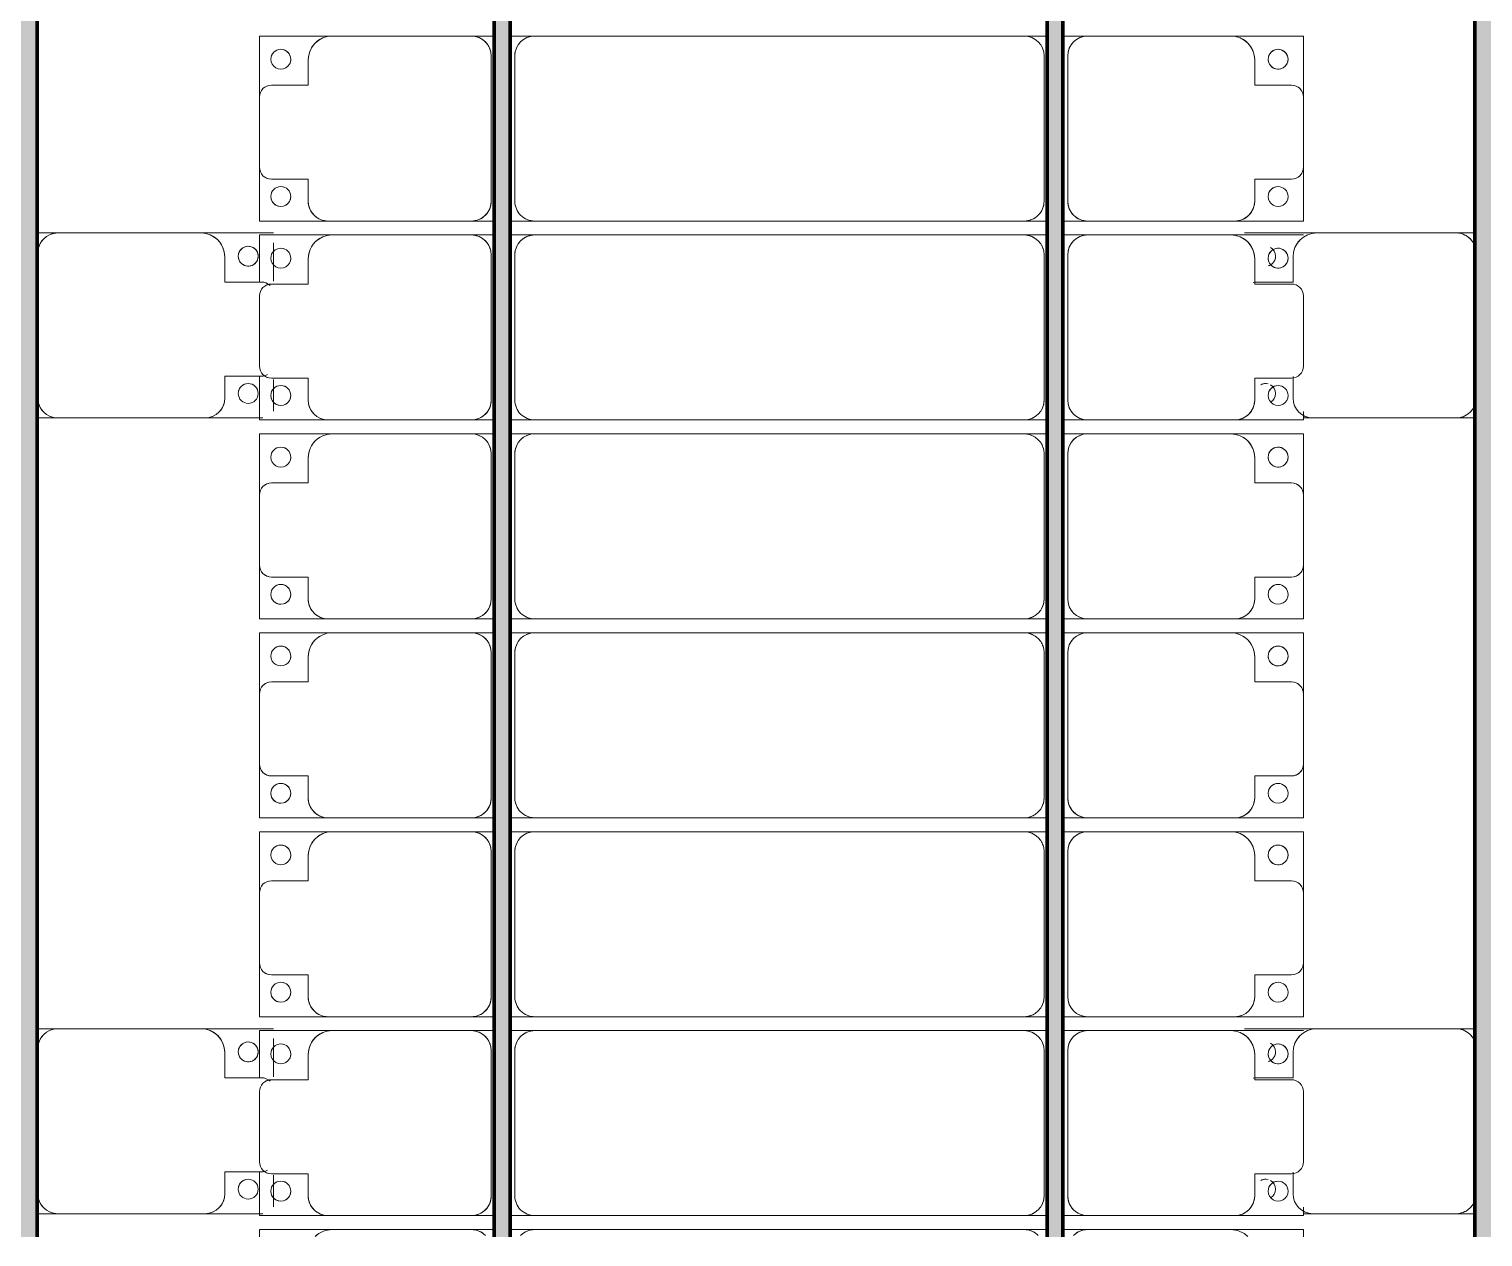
# Model space of a CAD drawing. Header units: millimetres. Extents: x -268744 to 115753, y -96240 to -10461.
# Drawn here: x -39965 to -36310, y -58607 to -55571 of the extents above; entities that cross this region are included whole.
import ezdxf

# ---------------------------------------------------------------- set-up
doc = ezdxf.new("R2010")
doc.units = ezdxf.units.MM
doc.layers.add('A-GENM', color=13, linetype='Continuous', lineweight=9)
doc.layers.add('S-BEAM', color=12, linetype='Continuous', lineweight=9)

# ---------------------------------------------------------------- blocks, each defined once
blk = doc.blocks.new('Dai phao do pin - DẢI PHAO ĐỠ PIN-V60-KHUNG KẾT CẤU BÈ PIN 1')
at = {"layer": 'A-GENM', "color": 7}
for p, q in [((68487.6, 241.6), (68539.7, 241.6)), ((68487.6, 241.6), (68539.7, 241.6)), ((68899.7, 241.6), (68539.7, 241.6)), ((68899.7, 241.6), (69082.2, 241.6)), ((69082.2, 241.6), (68899.7, 241.6)), ((68489.7, 191.6), (68489.7, -173.4)), ((69082.2, 216.5), (69082.2, 120.3)), ((69082.2, 120.3), (69082.2, 216.5)), ((68959.7, 118.2), (68959.7, 181.6)), ((69052.2, 118.2), (68959.7, 118.2)), ((68959.7, -173.4), (68959.7, -118.2)), ((68959.7, -118.2), (69052.2, -118.2)), ((69082.2, -126.6), (69082.2, -206.5)), ((69082.2, -206.5), (69082.2, -126.6)), ((68539.7, -223.4), (68487.6, -223.4)), ((68539.7, -223.4), (68487.6, -223.4)), ((68539.7, -223.4), (68909.7, -223.4)), ((69055, -223.4), (68909.7, -223.4)), ((68909.7, -223.4), (69055, -223.4))]:
    blk.add_line(p, q, dxfattribs=at)
for centre, radius, start, end in [((68539.7, 191.6), 50, 90, 180), ((68539.7, 191.6), 50, 105, 180), ((68899.7, 181.6), 60, 360, 90), ((68899.7, 181.6), 60, 360, 60), ((69018.6, 183.2), 25, 0, 180), ((69018.6, 183.2), 25, 180, 0), ((69018.6, 183.2), 25, 180, 195), ((69018.6, 183.2), 25, 0, 165), ((69018.6, 183.2), 25, 210, 0), ((69052.2, 88.2), 30, 45, 90), ((69052.2, 88.2), 30, 45, 74.1529), ((69052.2, 88.2), 30, 45, 74.1529), ((69052.2, 88.2), 30, 45, 74.1529), ((69018.6, -161.8), 25, 0, 180), ((69018.6, -161.8), 25, 105, 165), ((69018.6, -161.8), 25, 0, 90), ((69052.2, -88.2), 30, 270, 300), ((69052.2, -88.2), 30, 285, 300), ((69052.2, -88.2), 30, 285, 300), ((69052.2, -88.2), 30, 285, 300), ((68539.7, -173.4), 50, 180, 270), ((68539.7, -173.4), 50, 180, 255), ((68909.7, -173.4), 50, 270, 360), ((68909.7, -173.4), 50, 285, 360), ((69018.6, -161.8), 25, 180, 0), ((69018.6, -161.8), 25, 180, 0)]:
    blk.add_arc(centre, radius, start, end, dxfattribs=at)
blk = doc.blocks.new('Dai phao do pin - DẢI PHAO ĐỠ PIN-V61-KHUNG KẾT CẤU BÈ PIN 1')
at = {"layer": 'A-GENM', "color": 7}
for p, q in [((68487.6, 241.6), (68539.7, 241.6)), ((68487.6, 241.6), (68539.7, 241.6)), ((68899.7, 241.6), (68539.7, 241.6)), ((68899.7, 241.6), (69082.2, 241.6)), ((69082.2, 241.6), (68899.7, 241.6)), ((68489.7, 191.6), (68489.7, -173.4)), ((69082.2, 216.5), (69082.2, 120.3)), ((69082.2, 120.3), (69082.2, 216.5)), ((68959.7, 118.2), (68959.7, 181.6)), ((69052.2, 118.2), (68959.7, 118.2)), ((68959.7, -173.4), (68959.7, -118.2)), ((68959.7, -118.2), (69052.2, -118.2)), ((69082.2, -126.6), (69082.2, -206.5)), ((69082.2, -206.5), (69082.2, -126.6)), ((68539.7, -223.4), (68487.6, -223.4)), ((68539.7, -223.4), (68487.6, -223.4)), ((68539.7, -223.4), (68909.7, -223.4)), ((69055, -223.4), (68909.7, -223.4)), ((68909.7, -223.4), (69055, -223.4))]:
    blk.add_line(p, q, dxfattribs=at)
for centre, radius, start, end in [((68539.7, 191.6), 50, 90, 180), ((68539.7, 191.6), 50, 105, 180), ((68899.7, 181.6), 60, 360, 90), ((68899.7, 181.6), 60, 360, 60), ((69018.6, 183.2), 25, 0, 180), ((69018.6, 183.2), 25, 180, 0), ((69018.6, 183.2), 25, 180, 195), ((69018.6, 183.2), 25, 0, 165), ((69018.6, 183.2), 25, 210, 0), ((69052.2, 88.2), 30, 45, 90), ((69052.2, 88.2), 30, 45, 74.1529), ((69052.2, 88.2), 30, 45, 74.1529), ((69052.2, 88.2), 30, 45, 74.1529), ((69018.6, -161.8), 25, 0, 180), ((69018.6, -161.8), 25, 105, 165), ((69018.6, -161.8), 25, 0, 90), ((69052.2, -88.2), 30, 270, 300), ((69052.2, -88.2), 30, 285, 300), ((69052.2, -88.2), 30, 285, 300), ((69052.2, -88.2), 30, 285, 300), ((68539.7, -173.4), 50, 180, 270), ((68539.7, -173.4), 50, 180, 255), ((68909.7, -173.4), 50, 270, 360), ((68909.7, -173.4), 50, 285, 360), ((69018.6, -161.8), 25, 180, 0), ((69018.6, -161.8), 25, 180, 0)]:
    blk.add_arc(centre, radius, start, end, dxfattribs=at)
blk = doc.blocks.new('Dầm C52 - Dầm C52-V20-KHUNG KẾT CẤU BÈ PIN 1')
at = {"layer": 'S-BEAM', "lineweight": 140}
h = blk.add_hatch(color=1, dxfattribs=at)
h.paths.add_polyline_path([(-25480.9, 20), (-25480.9, -20), (-25440.9, -20), (-25440.9, 20)])
h.paths.add_polyline_path([(-25400.9, 1.6), (-25400.9, -20), (-19440.9, -20), (-19443, 20), (-25400.9, 20)])
h.paths.add_polyline_path([(-19400.9, -20), (-13440.9, -20), (-13440.9, 20), (-19400.9, 20), (-19400.9, 1.6)])
h.paths.add_polyline_path([(-13400.9, 1.6), (-13400.9, -20), (-7440.9, -20), (-7440.9, 20), (-13400.9, 20)])
h.paths.add_polyline_path([(-7400.9, 20), (-7400.9, -20), (-1440.9, -20), (-1440.9, 20), (-6515.3, 20)])
h.paths.add_polyline_path([(-1400.9, 1.6), (-1400.9, -20), (4559.1, -20), (4559.1, 20), (-1400.9, 20)])
h.paths.add_polyline_path([(4599.1, 1.6), (4599.1, -20), (10559.1, -20), (10559.1, 20), (4599.1, 20)])
h.paths.add_polyline_path([(10599.1, 20), (10599.1, -20), (16559.1, -20), (16559.1, 20), (11029.4, 20)])
h.paths.add_polyline_path([(16599.1, 20), (16599.1, -20), (22559.1, -20), (22559.1, 20), (17493.2, 20)])
h.paths.add_polyline_path([(22599.1, 1.6), (22599.1, -20), (25259.1, -20), (25259.1, 20), (22599.1, 20)])
h.paths.add_polyline_path([(25299.1, -20), (25441.8, -20), (25441.8, 20), (25299.1, 20), (25299.1, 1.6)])
at = {"layer": 'S-BEAM', "color": 1, "lineweight": 140}
blk.add_line((-7440.9, -20), (-13400.9, -20), dxfattribs=at)
blk = doc.blocks.new('Dải phao đi lại kèm đỡ invester - DẢI PHAO ĐI LẠI-V80-KHUNG KẾT CẤU BÈ PIN 1')
at = {"layer": 'A-GENM', "color": 7}
for p, q in [((35258.4, 1312.2), (35411.8, 1312.2)), ((35258.4, 1129.7), (35258.4, 1312.2)), ((35258.4, 1312.2), (35258.4, 1129.7)), ((35411.8, 1312.2), (35258.4, 1312.2)), ((35381.8, 1282.2), (35381.8, 1189.7)), ((35588.2, 1312.2), (35411.8, 1312.2)), ((35588.2, 1312.2), (35723.4, 1312.2)), ((35723.4, 1312.2), (35588.2, 1312.2)), ((35618.2, 1189.7), (35618.2, 1282.2)), ((35723.4, 1312.2), (35723.4, 1139.7)), ((35723.4, 1139.7), (35723.4, 1312.2)), ((35758.4, 1129.7), (35758.4, 1312.2)), ((35758.4, 1312.2), (35758.4, 1129.7)), ((35881.8, 1282.2), (35881.8, 1189.7)), ((36088.2, 1312.2), (35911.8, 1312.2)), ((36118.2, 1189.7), (36118.2, 1282.2)), ((36202.2, 1312.2), (36223.4, 1312.2)), ((36223.4, 1312.2), (36202.2, 1312.2)), ((36223.4, 1312.2), (36223.4, 1139.7)), ((36223.4, 1139.7), (36223.4, 1312.2)), ((36258.4, 1312.2), (36411.8, 1312.2)), ((36258.4, 1129.7), (36258.4, 1312.2)), ((36258.4, 1312.2), (36258.4, 1129.7)), ((36411.8, 1312.2), (36258.4, 1312.2)), ((36381.8, 1282.2), (36381.8, 1189.7)), ((36588.2, 1312.2), (36411.8, 1312.2)), ((36588.2, 1312.2), (36723.4, 1312.2)), ((36723.4, 1312.2), (36588.2, 1312.2)), ((36618.2, 1189.7), (36618.2, 1282.2)), ((36723.4, 1312.2), (36723.4, 1139.7)), ((36723.4, 1139.7), (36723.4, 1312.2)), ((36758.4, 1312.2), (36911.8, 1312.2)), ((36758.4, 1129.7), (36758.4, 1312.2)), ((36758.4, 1312.2), (36758.4, 1129.7)), ((36911.8, 1312.2), (36758.4, 1312.2)), ((36881.8, 1282.2), (36881.8, 1189.7)), ((37088.2, 1312.2), (36911.8, 1312.2)), ((37088.2, 1312.2), (37223.4, 1312.2)), ((37223.4, 1312.2), (37088.2, 1312.2)), ((37118.2, 1189.7), (37118.2, 1282.2)), ((37223.4, 1312.2), (37223.4, 1139.7)), ((37223.4, 1139.7), (37223.4, 1312.2)), ((37258.4, 1312.2), (37411.8, 1312.2)), ((37258.4, 1129.7), (37258.4, 1312.2)), ((37258.4, 1312.2), (37258.4, 1129.7)), ((37411.8, 1312.2), (37258.4, 1312.2)), ((37381.8, 1282.2), (37381.8, 1189.7)), ((37588.2, 1312.2), (37411.8, 1312.2)), ((37588.2, 1312.2), (37723.4, 1312.2)), ((37723.4, 1312.2), (37588.2, 1312.2)), ((37618.2, 1189.7), (37618.2, 1282.2)), ((37723.4, 1312.2), (37723.4, 1139.7)), ((37723.4, 1139.7), (37723.4, 1312.2)), ((37758.4, 1129.7), (37758.4, 1312.2)), ((37758.4, 1312.2), (37758.4, 1129.7)), ((37881.8, 1282.2), (37881.8, 1189.7)), ((38088.2, 1312.2), (37911.8, 1312.2)), ((38118.2, 1189.7), (38118.2, 1282.2)), ((38202.2, 1312.2), (38223.4, 1312.2)), ((38223.4, 1312.2), (38202.2, 1312.2)), ((38223.4, 1312.2), (38223.4, 1139.7)), ((38223.4, 1139.7), (38223.4, 1312.2)), ((38258.4, 1312.2), (38276.8, 1312.2)), ((38258.4, 1129.7), (38258.4, 1312.2)), ((38258.4, 1312.2), (38258.4, 1129.7)), ((38276.8, 1312.2), (38258.4, 1312.2)), ((35381.8, 1189.7), (35318.4, 1189.7)), ((35673.4, 1189.7), (35618.2, 1189.7)), ((35881.8, 1189.7), (35818.4, 1189.7)), ((36173.4, 1189.7), (36118.2, 1189.7)), ((36381.8, 1189.7), (36318.4, 1189.7)), ((36673.4, 1189.7), (36618.2, 1189.7)), ((36881.8, 1189.7), (36818.4, 1189.7)), ((37173.4, 1189.7), (37118.2, 1189.7)), ((37381.8, 1189.7), (37318.4, 1189.7)), ((37673.4, 1189.7), (37618.2, 1189.7)), ((37881.8, 1189.7), (37818.4, 1189.7)), ((38173.4, 1189.7), (38118.2, 1189.7)), ((35723.4, 769.7), (35723.4, 1139.7)), ((36223.4, 769.7), (36223.4, 1139.7)), ((36723.4, 769.7), (36723.4, 1139.7)), ((37223.4, 769.7), (37223.4, 1139.7)), ((37723.4, 769.7), (37723.4, 1139.7)), ((38223.4, 769.7), (38223.4, 1139.7)), ((35258.4, 1129.7), (35258.4, 769.7)), ((35758.4, 1129.7), (35758.4, 769.7)), ((36258.4, 1129.7), (36258.4, 769.7)), ((36758.4, 1129.7), (36758.4, 769.7)), ((37258.4, 1129.7), (37258.4, 769.7)), ((37758.4, 1129.7), (37758.4, 769.7)), ((38258.4, 1129.7), (38258.4, 769.7)), ((35258.4, 707.6), (35258.4, 769.7)), ((35258.4, 707.6), (35258.4, 769.7)), ((35723.4, 769.7), (35723.4, 707.6)), ((35723.4, 769.7), (35723.4, 707.6)), ((35758.4, 707.6), (35758.4, 769.7)), ((35758.4, 707.6), (35758.4, 769.7)), ((36223.4, 769.7), (36223.4, 707.6)), ((36223.4, 769.7), (36223.4, 707.6)), ((36258.4, 707.6), (36258.4, 769.7)), ((36258.4, 707.6), (36258.4, 769.7)), ((36723.4, 769.7), (36723.4, 707.6)), ((36723.4, 769.7), (36723.4, 707.6)), ((36758.4, 707.6), (36758.4, 769.7)), ((36758.4, 707.6), (36758.4, 769.7)), ((37223.4, 769.7), (37223.4, 707.6)), ((37223.4, 769.7), (37223.4, 707.6)), ((37258.4, 707.6), (37258.4, 769.7)), ((37258.4, 707.6), (37258.4, 769.7)), ((37723.4, 769.7), (37723.4, 707.6)), ((37723.4, 769.7), (37723.4, 707.6)), ((37758.4, 707.6), (37758.4, 769.7)), ((37758.4, 707.6), (37758.4, 769.7)), ((38223.4, 769.7), (38223.4, 707.6)), ((38223.4, 769.7), (38223.4, 707.6)), ((38258.4, 707.6), (38258.4, 769.7)), ((38258.4, 707.6), (38258.4, 769.7)), ((35308.4, 719.7), (35673.4, 719.7)), ((35808.4, 719.7), (36173.4, 719.7)), ((36308.4, 719.7), (36673.4, 719.7)), ((36808.4, 719.7), (37173.4, 719.7)), ((37308.4, 719.7), (37673.4, 719.7)), ((37808.4, 719.7), (38173.4, 719.7)), ((35258.4, 610.3), (35258.4, 667.6)), ((35258.4, 610.3), (35258.4, 667.6)), ((35673.4, 660.3), (35308.4, 660.3)), ((35723.4, 667.6), (35723.4, 610.3)), ((35723.4, 667.6), (35723.4, 610.3)), ((35758.4, 610.3), (35758.4, 667.6)), ((35758.4, 610.3), (35758.4, 667.6)), ((36173.4, 660.3), (35808.4, 660.3)), ((36223.4, 667.6), (36223.4, 610.3)), ((36223.4, 667.6), (36223.4, 610.3)), ((36258.4, 610.3), (36258.4, 667.6)), ((36258.4, 610.3), (36258.4, 667.6)), ((36673.4, 660.3), (36308.4, 660.3)), ((36723.4, 667.6), (36723.4, 610.3)), ((36723.4, 667.6), (36723.4, 610.3)), ((36758.4, 610.3), (36758.4, 667.6)), ((36758.4, 610.3), (36758.4, 667.6)), ((37173.4, 660.3), (36808.4, 660.3)), ((37223.4, 667.6), (37223.4, 610.3)), ((37223.4, 667.6), (37223.4, 610.3)), ((37258.4, 610.3), (37258.4, 667.6)), ((37258.4, 610.3), (37258.4, 667.6)), ((37673.4, 660.3), (37308.4, 660.3)), ((37723.4, 667.6), (37723.4, 610.3)), ((37723.4, 667.6), (37723.4, 610.3)), ((37758.4, 610.3), (37758.4, 667.6)), ((37758.4, 610.3), (37758.4, 667.6)), ((38173.4, 660.3), (37808.4, 660.3)), ((38223.4, 667.6), (38223.4, 610.3)), ((38223.4, 667.6), (38223.4, 610.3)), ((38258.4, 610.3), (38258.4, 667.6)), ((38258.4, 610.3), (38258.4, 667.6)), ((35258.4, 610.3), (35258.4, -620.3)), ((35723.4, -620.3), (35723.4, 610.3)), ((35758.4, 610.3), (35758.4, -620.3)), ((36223.4, -620.3), (36223.4, 610.3)), ((36258.4, 610.3), (36258.4, -620.3)), ((36723.4, -620.3), (36723.4, 610.3)), ((36758.4, 610.3), (36758.4, -620.3)), ((37223.4, -620.3), (37223.4, 610.3)), ((37258.4, 610.3), (37258.4, -620.3)), ((37723.4, -620.3), (37723.4, 610.3)), ((37758.4, 610.3), (37758.4, -620.3)), ((38223.4, -620.3), (38223.4, 610.3)), ((38258.4, 610.3), (38258.4, -620.3)), ((35258.4, -682.4), (35258.4, -620.3)), ((35258.4, -682.4), (35258.4, -620.3)), ((35723.4, -620.3), (35723.4, -682.4)), ((35723.4, -620.3), (35723.4, -682.4)), ((35758.4, -682.4), (35758.4, -620.3)), ((35758.4, -682.4), (35758.4, -620.3)), ((36223.4, -620.3), (36223.4, -682.4)), ((36223.4, -620.3), (36223.4, -682.4)), ((36258.4, -682.4), (36258.4, -620.3)), ((36258.4, -682.4), (36258.4, -620.3)), ((36723.4, -620.3), (36723.4, -682.4)), ((36723.4, -620.3), (36723.4, -682.4)), ((36758.4, -682.4), (36758.4, -620.3)), ((36758.4, -682.4), (36758.4, -620.3)), ((37223.4, -620.3), (37223.4, -682.4)), ((37223.4, -620.3), (37223.4, -682.4)), ((37258.4, -682.4), (37258.4, -620.3)), ((37258.4, -682.4), (37258.4, -620.3)), ((37723.4, -620.3), (37723.4, -682.4)), ((37723.4, -620.3), (37723.4, -682.4)), ((37758.4, -682.4), (37758.4, -620.3)), ((37758.4, -682.4), (37758.4, -620.3)), ((38223.4, -620.3), (38223.4, -682.4)), ((38223.4, -620.3), (38223.4, -682.4)), ((38258.4, -682.4), (38258.4, -620.3)), ((38258.4, -682.4), (38258.4, -620.3)), ((35308.4, -670.3), (35673.4, -670.3)), ((35808.4, -670.3), (36173.4, -670.3)), ((36308.4, -670.3), (36673.4, -670.3)), ((36808.4, -670.3), (37173.4, -670.3)), ((37308.4, -670.3), (37673.4, -670.3)), ((37808.4, -670.3), (38173.4, -670.3)), ((35258.4, -779.7), (35258.4, -722.4)), ((35258.4, -779.7), (35258.4, -722.4)), ((35673.4, -729.7), (35308.4, -729.7)), ((35723.4, -722.4), (35723.4, -779.7)), ((35723.4, -722.4), (35723.4, -779.7)), ((35758.4, -779.7), (35758.4, -722.4)), ((35758.4, -779.7), (35758.4, -722.4)), ((36173.4, -729.7), (35808.4, -729.7)), ((36223.4, -722.4), (36223.4, -779.7)), ((36223.4, -722.4), (36223.4, -779.7)), ((36258.4, -779.7), (36258.4, -722.4)), ((36258.4, -779.7), (36258.4, -722.4)), ((36673.4, -729.7), (36308.4, -729.7)), ((36723.4, -722.4), (36723.4, -779.7)), ((36723.4, -722.4), (36723.4, -779.7)), ((36758.4, -779.7), (36758.4, -722.4)), ((36758.4, -779.7), (36758.4, -722.4)), ((37173.4, -729.7), (36808.4, -729.7)), ((37223.4, -722.4), (37223.4, -779.7)), ((37223.4, -722.4), (37223.4, -779.7)), ((37258.4, -779.7), (37258.4, -722.4)), ((37258.4, -779.7), (37258.4, -722.4)), ((37673.4, -729.7), (37308.4, -729.7)), ((37723.4, -722.4), (37723.4, -779.7)), ((37723.4, -722.4), (37723.4, -779.7)), ((37758.4, -779.7), (37758.4, -722.4)), ((37758.4, -779.7), (37758.4, -722.4)), ((38173.4, -729.7), (37808.4, -729.7)), ((38223.4, -722.4), (38223.4, -779.7)), ((38223.4, -722.4), (38223.4, -779.7)), ((38258.4, -779.7), (38258.4, -722.4)), ((38258.4, -779.7), (38258.4, -722.4)), ((35258.4, -779.7), (35258.4, -1129.7)), ((35723.4, -1139.7), (35723.4, -779.7)), ((35758.4, -779.7), (35758.4, -1129.7)), ((36223.4, -1139.7), (36223.4, -779.7)), ((36258.4, -779.7), (36258.4, -1129.7)), ((36723.4, -1139.7), (36723.4, -779.7)), ((36758.4, -779.7), (36758.4, -1129.7)), ((37223.4, -1139.7), (37223.4, -779.7)), ((37258.4, -779.7), (37258.4, -1129.7)), ((37723.4, -1139.7), (37723.4, -779.7)), ((37758.4, -779.7), (37758.4, -1129.7)), ((38223.4, -1139.7), (38223.4, -779.7)), ((38258.4, -779.7), (38258.4, -1129.7)), ((35258.4, -1312.2), (35258.4, -1129.7)), ((35258.4, -1129.7), (35258.4, -1312.2)), ((35758.4, -1312.2), (35758.4, -1129.7)), ((35758.4, -1129.7), (35758.4, -1312.2)), ((36258.4, -1312.2), (36258.4, -1129.7)), ((36258.4, -1129.7), (36258.4, -1312.2)), ((36758.4, -1312.2), (36758.4, -1129.7)), ((36758.4, -1129.7), (36758.4, -1312.2)), ((37258.4, -1312.2), (37258.4, -1129.7)), ((37258.4, -1129.7), (37258.4, -1312.2)), ((37758.4, -1312.2), (37758.4, -1129.7)), ((37758.4, -1129.7), (37758.4, -1312.2)), ((38258.4, -1312.2), (38258.4, -1129.7)), ((38258.4, -1129.7), (38258.4, -1312.2)), ((35723.4, -1139.7), (35723.4, -1312.2)), ((35723.4, -1312.2), (35723.4, -1139.7)), ((36223.4, -1139.7), (36223.4, -1312.2)), ((36223.4, -1312.2), (36223.4, -1139.7)), ((36723.4, -1139.7), (36723.4, -1312.2)), ((36723.4, -1312.2), (36723.4, -1139.7)), ((37223.4, -1139.7), (37223.4, -1312.2)), ((37223.4, -1312.2), (37223.4, -1139.7)), ((37723.4, -1139.7), (37723.4, -1312.2)), ((37723.4, -1312.2), (37723.4, -1139.7)), ((38223.4, -1139.7), (38223.4, -1312.2)), ((38223.4, -1312.2), (38223.4, -1139.7)), ((35318.4, -1189.7), (35381.8, -1189.7)), ((35381.8, -1189.7), (35381.8, -1282.2)), ((35618.2, -1282.2), (35618.2, -1189.7)), ((35618.2, -1189.7), (35673.4, -1189.7)), ((35818.4, -1189.7), (35881.8, -1189.7)), ((35881.8, -1189.7), (35881.8, -1282.2)), ((36118.2, -1282.2), (36118.2, -1189.7)), ((36118.2, -1189.7), (36173.4, -1189.7)), ((36318.4, -1189.7), (36381.8, -1189.7)), ((36381.8, -1189.7), (36381.8, -1282.2)), ((36618.2, -1282.2), (36618.2, -1189.7)), ((36618.2, -1189.7), (36673.4, -1189.7)), ((36818.4, -1189.7), (36881.8, -1189.7)), ((36881.8, -1189.7), (36881.8, -1282.2)), ((37118.2, -1282.2), (37118.2, -1189.7)), ((37118.2, -1189.7), (37173.4, -1189.7)), ((37318.4, -1189.7), (37381.8, -1189.7)), ((37381.8, -1189.7), (37381.8, -1282.2)), ((37618.2, -1282.2), (37618.2, -1189.7)), ((37618.2, -1189.7), (37673.4, -1189.7)), ((37818.4, -1189.7), (37881.8, -1189.7)), ((37881.8, -1189.7), (37881.8, -1282.2)), ((38118.2, -1282.2), (38118.2, -1189.7)), ((38118.2, -1189.7), (38173.4, -1189.7)), ((35411.8, -1312.2), (35258.4, -1312.2)), ((35258.4, -1312.2), (35411.8, -1312.2)), ((35411.8, -1312.2), (35588.2, -1312.2)), ((35723.4, -1312.2), (35588.2, -1312.2)), ((35588.2, -1312.2), (35723.4, -1312.2)), ((35876.8, -1312.2), (35758.4, -1312.2)), ((35758.4, -1312.2), (35876.8, -1312.2)), ((35911.8, -1312.2), (36088.2, -1312.2)), ((36223.4, -1312.2), (36113.2, -1312.2)), ((36113.2, -1312.2), (36223.4, -1312.2)), ((36411.8, -1312.2), (36258.4, -1312.2)), ((36258.4, -1312.2), (36411.8, -1312.2)), ((36411.8, -1312.2), (36588.2, -1312.2)), ((36723.4, -1312.2), (36588.2, -1312.2)), ((36588.2, -1312.2), (36723.4, -1312.2)), ((36911.8, -1312.2), (36758.4, -1312.2)), ((36758.4, -1312.2), (36911.8, -1312.2)), ((36911.8, -1312.2), (37088.2, -1312.2)), ((37223.4, -1312.2), (37088.2, -1312.2)), ((37088.2, -1312.2), (37223.4, -1312.2)), ((37411.8, -1312.2), (37258.4, -1312.2)), ((37258.4, -1312.2), (37411.8, -1312.2)), ((37411.8, -1312.2), (37588.2, -1312.2)), ((37723.4, -1312.2), (37588.2, -1312.2)), ((37588.2, -1312.2), (37723.4, -1312.2)), ((37876.8, -1312.2), (37758.4, -1312.2)), ((37758.4, -1312.2), (37876.8, -1312.2)), ((37911.8, -1312.2), (38088.2, -1312.2)), ((38223.4, -1312.2), (38113.2, -1312.2)), ((38113.2, -1312.2), (38223.4, -1312.2)), ((38276.8, -1312.2), (38258.4, -1312.2)), ((38258.4, -1312.2), (38276.8, -1312.2))]:
    blk.add_line(p, q, dxfattribs=at)
for centre, radius, start, end in [((35411.8, 1282.2), 30, 90, 180), ((35411.8, 1282.2), 30, 105, 165), ((35411.8, 1282.2), 30, 135, 165), ((35411.8, 1282.2), 30, 135, 165), ((35588.2, 1282.2), 30, 0, 90), ((35588.2, 1282.2), 30, 60, 75), ((35588.2, 1282.2), 30, 15, 75), ((35588.2, 1282.2), 30, 60, 75), ((35588.2, 1282.2), 30, 15, 30), ((35588.2, 1282.2), 30, 15, 30), ((35911.8, 1282.2), 30, 90, 180), ((36088.2, 1282.2), 30, 0, 90), ((36411.8, 1282.2), 30, 90, 180), ((36411.8, 1282.2), 30, 105, 165), ((36411.8, 1282.2), 30, 135, 165), ((36411.8, 1282.2), 30, 135, 165), ((36588.2, 1282.2), 30, 0, 90), ((36588.2, 1282.2), 30, 60, 75), ((36588.2, 1282.2), 30, 15, 75), ((36588.2, 1282.2), 30, 60, 75), ((36588.2, 1282.2), 30, 15, 30), ((36588.2, 1282.2), 30, 15, 30), ((36911.8, 1282.2), 30, 90, 180), ((36911.8, 1282.2), 30, 105, 165), ((36911.8, 1282.2), 30, 135, 165), ((36911.8, 1282.2), 30, 135, 165), ((37088.2, 1282.2), 30, 0, 90), ((37088.2, 1282.2), 30, 60, 75), ((37088.2, 1282.2), 30, 15, 75), ((37088.2, 1282.2), 30, 60, 75), ((37088.2, 1282.2), 30, 15, 30), ((37088.2, 1282.2), 30, 15, 30), ((37411.8, 1282.2), 30, 90, 180), ((37411.8, 1282.2), 30, 105, 165), ((37411.8, 1282.2), 30, 135, 165), ((37411.8, 1282.2), 30, 135, 165), ((37588.2, 1282.2), 30, 360, 90), ((37588.2, 1282.2), 30, 60, 75), ((37588.2, 1282.2), 30, 15, 75), ((37588.2, 1282.2), 30, 60, 75), ((37588.2, 1282.2), 30, 15, 30), ((37588.2, 1282.2), 30, 15, 30), ((37911.8, 1282.2), 30, 90, 180), ((38088.2, 1282.2), 30, 0, 90), ((35316.8, 1248.6), 25, 90, 270), ((35316.8, 1248.6), 25, 90, 255), ((35316.8, 1248.6), 25, 270, 90), ((35316.8, 1248.6), 25, 300, 90), ((35661.8, 1248.6), 25, 90, 270), ((35661.8, 1248.6), 25, 90, 180), ((35661.8, 1248.6), 25, 270, 90), ((35661.8, 1248.6), 25, 270, 90), ((35816.8, 1248.6), 25, 90, 270), ((35816.8, 1248.6), 25, 90, 255), ((35816.8, 1248.6), 25, 270, 90), ((35816.8, 1248.6), 25, 300, 90), ((36161.8, 1248.6), 25, 90, 270), ((36161.8, 1248.6), 25, 90, 180), ((36161.8, 1248.6), 25, 270, 90), ((36161.8, 1248.6), 25, 270, 90), ((36316.8, 1248.6), 25, 90, 270), ((36316.8, 1248.6), 25, 90, 255), ((36316.8, 1248.6), 25, 270, 90), ((36316.8, 1248.6), 25, 300, 90), ((36661.8, 1248.6), 25, 90, 270), ((36661.8, 1248.6), 25, 90, 180), ((36661.8, 1248.6), 25, 270, 90), ((36661.8, 1248.6), 25, 270, 90), ((36816.8, 1248.6), 25, 90, 270), ((36816.8, 1248.6), 25, 90, 255), ((36816.8, 1248.6), 25, 270, 90), ((36816.8, 1248.6), 25, 300, 90), ((37161.8, 1248.6), 25, 90, 270), ((37161.8, 1248.6), 25, 90, 180), ((37161.8, 1248.6), 25, 270, 90), ((37161.8, 1248.6), 25, 270, 90), ((37316.8, 1248.6), 25, 90, 270), ((37316.8, 1248.6), 25, 90, 255), ((37316.8, 1248.6), 25, 270, 90), ((37316.8, 1248.6), 25, 300, 90), ((37661.8, 1248.6), 25, 90, 270), ((37661.8, 1248.6), 25, 90, 180), ((37661.8, 1248.6), 25, 270, 90), ((37661.8, 1248.6), 25, 270, 90), ((37816.8, 1248.6), 25, 90, 270), ((37816.8, 1248.6), 25, 90, 255), ((37816.8, 1248.6), 25, 270, 90), ((37816.8, 1248.6), 25, 300, 90), ((38161.8, 1248.6), 25, 90, 270), ((38161.8, 1248.6), 25, 90, 180), ((38161.8, 1248.6), 25, 270, 90), ((38161.8, 1248.6), 25, 270, 90), ((35316.8, 1248.6), 25, 270, 285), ((35661.8, 1248.6), 25, 195, 255), ((35816.8, 1248.6), 25, 270, 285), ((36161.8, 1248.6), 25, 195, 255), ((36316.8, 1248.6), 25, 270, 285), ((36661.8, 1248.6), 25, 195, 255), ((36816.8, 1248.6), 25, 270, 285), ((37161.8, 1248.6), 25, 195, 255), ((37316.8, 1248.6), 25, 270, 285), ((37661.8, 1248.6), 25, 195, 255), ((37816.8, 1248.6), 25, 270, 285), ((38161.8, 1248.6), 25, 195, 255), ((35318.4, 1129.7), 60, 90, 180), ((35318.4, 1129.7), 60, 90, 150), ((35673.4, 1139.7), 50, 360, 90), ((35673.4, 1139.7), 50, 15, 90), ((35818.4, 1129.7), 60, 90, 180), ((35818.4, 1129.7), 60, 90, 150), ((36173.4, 1139.7), 50, 360, 90), ((36173.4, 1139.7), 50, 15, 90), ((36318.4, 1129.7), 60, 90, 180), ((36318.4, 1129.7), 60, 90, 150), ((36673.4, 1139.7), 50, 0, 90), ((36673.4, 1139.7), 50, 15, 90), ((36818.4, 1129.7), 60, 90, 180), ((36818.4, 1129.7), 60, 90, 150), ((37173.4, 1139.7), 50, 0, 90), ((37173.4, 1139.7), 50, 15, 90), ((37318.4, 1129.7), 60, 90, 180), ((37318.4, 1129.7), 60, 90, 150), ((37673.4, 1139.7), 50, 0, 90), ((37673.4, 1139.7), 50, 15, 90), ((37818.4, 1129.7), 60, 90, 180), ((37818.4, 1129.7), 60, 90, 150), ((38173.4, 1139.7), 50, 0, 90), ((38173.4, 1139.7), 50, 15, 90), ((38318.4, 1129.7), 60, 135, 180), ((38318.4, 1129.7), 60, 135, 150), ((35308.4, 769.7), 50, 180, 270), ((35673.4, 769.7), 50, 270, 0), ((35808.4, 769.7), 50, 180, 270), ((36173.4, 769.7), 50, 270, 360), ((36308.4, 769.7), 50, 180, 270), ((36673.4, 769.7), 50, 270, 360), ((36808.4, 769.7), 50, 180, 270), ((37173.4, 769.7), 50, 270, 0), ((37308.4, 769.7), 50, 180, 270), ((37673.4, 769.7), 50, 270, 360), ((37808.4, 769.7), 50, 180, 270), ((38173.4, 769.7), 50, 270, 0), ((38308.4, 769.7), 50, 180, 225), ((35308.4, 769.7), 50, 195, 270), ((35673.4, 769.7), 50, 270, 345), ((35808.4, 769.7), 50, 195, 270), ((36173.4, 769.7), 50, 270, 345), ((36308.4, 769.7), 50, 195, 270), ((36673.4, 769.7), 50, 270, 345), ((36808.4, 769.7), 50, 195, 270), ((37173.4, 769.7), 50, 270, 345), ((37308.4, 769.7), 50, 195, 270), ((37673.4, 769.7), 50, 270, 345), ((37808.4, 769.7), 50, 195, 270), ((38173.4, 769.7), 50, 270, 345), ((38308.4, 769.7), 50, 195, 225), ((35308.4, 610.3), 50, 90, 180), ((35308.4, 610.3), 50, 105, 120), ((35673.4, 610.3), 50, 360, 90), ((35673.4, 610.3), 50, 60, 90), ((35808.4, 610.3), 50, 90, 180), ((35808.4, 610.3), 50, 105, 120), ((36173.4, 610.3), 50, 0, 90), ((36173.4, 610.3), 50, 60, 90), ((36308.4, 610.3), 50, 90, 180), ((36308.4, 610.3), 50, 105, 120), ((36673.4, 610.3), 50, 0, 90), ((36673.4, 610.3), 50, 60, 90), ((36808.4, 610.3), 50, 90, 180), ((36808.4, 610.3), 50, 105, 120), ((37173.4, 610.3), 50, 0, 90), ((37173.4, 610.3), 50, 60, 90), ((37308.4, 610.3), 50, 90, 180), ((37308.4, 610.3), 50, 105, 120), ((37673.4, 610.3), 50, 0, 90), ((37673.4, 610.3), 50, 60, 90), ((37808.4, 610.3), 50, 90, 180), ((37808.4, 610.3), 50, 105, 120), ((38173.4, 610.3), 50, 0, 90), ((38173.4, 610.3), 50, 60, 90), ((35308.4, 610.3), 50, 150, 180), ((35673.4, 610.3), 50, 15, 30), ((35808.4, 610.3), 50, 150, 180), ((36173.4, 610.3), 50, 15, 30), ((36308.4, 610.3), 50, 150, 180), ((36673.4, 610.3), 50, 15, 30), ((36808.4, 610.3), 50, 150, 180), ((37173.4, 610.3), 50, 15, 30), ((37308.4, 610.3), 50, 150, 180), ((37673.4, 610.3), 50, 15, 30), ((37808.4, 610.3), 50, 150, 180), ((38173.4, 610.3), 50, 15, 30), ((38308.4, 610.3), 50, 135, 180), ((38308.4, 610.3), 50, 150, 180), ((35308.4, -620.3), 50, 180, 270), ((35673.4, -620.3), 50, 270, 0), ((35673.4, -620.3), 50, 330, 360), ((35808.4, -620.3), 50, 180, 270), ((36173.4, -620.3), 50, 270, 0), ((36173.4, -620.3), 50, 330, 0), ((36308.4, -620.3), 50, 180, 270), ((36673.4, -620.3), 50, 270, 0), ((36673.4, -620.3), 50, 330, 0), ((36808.4, -620.3), 50, 180, 270), ((37173.4, -620.3), 50, 270, 0), ((37173.4, -620.3), 50, 330, 0), ((37308.4, -620.3), 50, 180, 270), ((37673.4, -620.3), 50, 270, 0), ((37673.4, -620.3), 50, 330, 0), ((37808.4, -620.3), 50, 180, 270), ((38173.4, -620.3), 50, 270, 0), ((38173.4, -620.3), 50, 330, 0), ((38308.4, -620.3), 50, 180, 225), ((35308.4, -620.3), 50, 195, 225), ((35808.4, -620.3), 50, 195, 225), ((36308.4, -620.3), 50, 195, 225), ((36808.4, -620.3), 50, 195, 225), ((37308.4, -620.3), 50, 195, 225), ((37808.4, -620.3), 50, 195, 225), ((38308.4, -620.3), 50, 195, 225), ((35308.4, -620.3), 50, 240, 270), ((35673.4, -620.3), 50, 270, 300), ((35808.4, -620.3), 50, 240, 270), ((36173.4, -620.3), 50, 270, 300), ((36308.4, -620.3), 50, 240, 270), ((36673.4, -620.3), 50, 270, 300), ((36808.4, -620.3), 50, 240, 270), ((37173.4, -620.3), 50, 270, 300), ((37308.4, -620.3), 50, 240, 270), ((37673.4, -620.3), 50, 270, 300), ((37808.4, -620.3), 50, 240, 270), ((38173.4, -620.3), 50, 270, 300), ((35308.4, -779.7), 50, 90, 180), ((35308.4, -779.7), 50, 90, 165), ((35673.4, -779.7), 50, 360, 90), ((35673.4, -779.7), 50, 15, 90), ((35808.4, -779.7), 50, 90, 180), ((35808.4, -779.7), 50, 90, 165), ((36173.4, -779.7), 50, 360, 90), ((36173.4, -779.7), 50, 15, 90), ((36308.4, -779.7), 50, 90, 180), ((36308.4, -779.7), 50, 90, 165), ((36673.4, -779.7), 50, 0, 90), ((36673.4, -779.7), 50, 15, 90), ((36808.4, -779.7), 50, 90, 180), ((36808.4, -779.7), 50, 90, 165), ((37173.4, -779.7), 50, 360, 90), ((37173.4, -779.7), 50, 15, 90), ((37308.4, -779.7), 50, 90, 180), ((37308.4, -779.7), 50, 90, 165), ((37673.4, -779.7), 50, 360, 90), ((37673.4, -779.7), 50, 15, 90), ((37808.4, -779.7), 50, 90, 180), ((37808.4, -779.7), 50, 90, 165), ((38173.4, -779.7), 50, 360, 90), ((38173.4, -779.7), 50, 15, 90), ((38308.4, -779.7), 50, 135, 180), ((38308.4, -779.7), 50, 135, 165), ((35318.4, -1129.7), 60, 180, 270), ((35818.4, -1129.7), 60, 180, 270), ((36318.4, -1129.7), 60, 180, 270), ((36818.4, -1129.7), 60, 180, 270), ((37318.4, -1129.7), 60, 180, 270), ((37818.4, -1129.7), 60, 180, 270), ((38318.4, -1129.7), 60, 180, 225), ((35318.4, -1129.7), 60, 210, 270), ((35673.4, -1139.7), 50, 270, 0), ((35673.4, -1139.7), 50, 270, 345), ((35818.4, -1129.7), 60, 210, 270), ((36173.4, -1139.7), 50, 270, 360), ((36173.4, -1139.7), 50, 270, 345), ((36318.4, -1129.7), 60, 210, 270), ((36673.4, -1139.7), 50, 270, 0), ((36673.4, -1139.7), 50, 270, 345), ((36818.4, -1129.7), 60, 210, 270), ((37173.4, -1139.7), 50, 270, 0), ((37173.4, -1139.7), 50, 270, 345), ((37318.4, -1129.7), 60, 210, 270), ((37673.4, -1139.7), 50, 270, 0), ((37673.4, -1139.7), 50, 270, 345), ((37818.4, -1129.7), 60, 210, 270), ((38173.4, -1139.7), 50, 270, 0), ((38173.4, -1139.7), 50, 270, 345), ((38318.4, -1129.7), 60, 210, 225), ((35316.8, -1258.6), 25, 90, 270), ((35316.8, -1258.6), 25, 90, 165), ((35316.8, -1258.6), 25, 270, 90), ((35316.8, -1258.6), 25, 60, 90), ((35661.8, -1258.6), 25, 90, 270), ((35661.8, -1258.6), 25, 90, 165), ((35661.8, -1258.6), 25, 270, 90), ((35661.8, -1258.6), 25, 15, 90), ((35816.8, -1258.6), 25, 90, 270), ((35816.8, -1258.6), 25, 90, 165), ((35816.8, -1258.6), 25, 270, 90), ((35816.8, -1258.6), 25, 60, 90), ((36161.8, -1258.6), 25, 90, 270), ((36161.8, -1258.6), 25, 90, 165), ((36161.8, -1258.6), 25, 270, 90), ((36161.8, -1258.6), 25, 15, 90), ((36316.8, -1258.6), 25, 90, 270), ((36316.8, -1258.6), 25, 90, 165), ((36316.8, -1258.6), 25, 270, 90), ((36316.8, -1258.6), 25, 60, 90), ((36661.8, -1258.6), 25, 90, 270), ((36661.8, -1258.6), 25, 90, 165), ((36661.8, -1258.6), 25, 270, 90), ((36661.8, -1258.6), 25, 15, 90), ((36816.8, -1258.6), 25, 90, 270), ((36816.8, -1258.6), 25, 90, 165), ((36816.8, -1258.6), 25, 270, 90), ((36816.8, -1258.6), 25, 60, 90), ((37161.8, -1258.6), 25, 90, 270), ((37161.8, -1258.6), 25, 90, 165), ((37161.8, -1258.6), 25, 270, 90), ((37161.8, -1258.6), 25, 15, 90), ((37316.8, -1258.6), 25, 90, 270), ((37316.8, -1258.6), 25, 90, 165), ((37316.8, -1258.6), 25, 270, 90), ((37316.8, -1258.6), 25, 60, 90), ((37661.8, -1258.6), 25, 90, 270), ((37661.8, -1258.6), 25, 90, 165), ((37661.8, -1258.6), 25, 270, 90), ((37661.8, -1258.6), 25, 15, 90), ((37816.8, -1258.6), 25, 90, 270), ((37816.8, -1258.6), 25, 90, 165), ((37816.8, -1258.6), 25, 270, 90), ((37816.8, -1258.6), 25, 60, 90), ((38161.8, -1258.6), 25, 90, 270), ((38161.8, -1258.6), 25, 90, 165), ((38161.8, -1258.6), 25, 270, 90), ((38161.8, -1258.6), 25, 15, 90), ((35316.8, -1258.6), 25, 180, 270), ((35316.8, -1258.6), 25, 270, 30), ((35661.8, -1258.6), 25, 180, 270), ((35661.8, -1258.6), 25, 270, 0), ((35816.8, -1258.6), 25, 180, 270), ((35816.8, -1258.6), 25, 270, 30), ((36161.8, -1258.6), 25, 180, 270), ((36161.8, -1258.6), 25, 270, 360), ((36316.8, -1258.6), 25, 180, 270), ((36316.8, -1258.6), 25, 270, 30), ((36661.8, -1258.6), 25, 180, 270), ((36661.8, -1258.6), 25, 270, 360), ((36816.8, -1258.6), 25, 180, 270), ((36816.8, -1258.6), 25, 270, 30), ((37161.8, -1258.6), 25, 180, 270), ((37161.8, -1258.6), 25, 270, 0), ((37316.8, -1258.6), 25, 180, 270), ((37316.8, -1258.6), 25, 270, 30), ((37661.8, -1258.6), 25, 180, 270), ((37661.8, -1258.6), 25, 270, 360), ((37816.8, -1258.6), 25, 180, 270), ((37816.8, -1258.6), 25, 270, 30), ((38161.8, -1258.6), 25, 180, 270), ((38161.8, -1258.6), 25, 270, 360), ((35411.8, -1282.2), 30, 180, 270), ((35411.8, -1282.2), 30, 195, 225), ((35411.8, -1282.2), 30, 195, 255), ((35411.8, -1282.2), 30, 195, 225), ((35588.2, -1282.2), 30, 270, 360), ((35588.2, -1282.2), 30, 285, 345), ((35588.2, -1282.2), 30, 285, 300), ((35588.2, -1282.2), 30, 285, 300), ((35588.2, -1282.2), 30, 326.069, 345), ((35588.2, -1282.2), 30, 326.069, 345), ((35911.8, -1282.2), 30, 180, 270), ((35911.8, -1282.2), 30, 195, 210), ((35911.8, -1282.2), 30, 195, 210), ((35911.8, -1282.2), 30, 195, 210), ((36088.2, -1282.2), 30, 270, 360), ((36088.2, -1282.2), 30, 315, 345), ((36088.2, -1282.2), 30, 326.069, 345), ((36088.2, -1282.2), 30, 326.069, 330), ((36411.8, -1282.2), 30, 180, 270), ((36411.8, -1282.2), 30, 195, 225), ((36411.8, -1282.2), 30, 195, 255), ((36411.8, -1282.2), 30, 195, 225), ((36588.2, -1282.2), 30, 270, 360), ((36588.2, -1282.2), 30, 285, 345), ((36588.2, -1282.2), 30, 285, 300), ((36588.2, -1282.2), 30, 285, 300), ((36588.2, -1282.2), 30, 326.069, 345), ((36588.2, -1282.2), 30, 326.069, 345), ((36911.8, -1282.2), 30, 180, 270), ((36911.8, -1282.2), 30, 195, 225), ((36911.8, -1282.2), 30, 195, 255), ((36911.8, -1282.2), 30, 195, 225), ((37088.2, -1282.2), 30, 270, 0), ((37088.2, -1282.2), 30, 285, 345), ((37088.2, -1282.2), 30, 285, 300), ((37088.2, -1282.2), 30, 285, 300), ((37088.2, -1282.2), 30, 326.069, 345), ((37088.2, -1282.2), 30, 326.069, 345), ((37411.8, -1282.2), 30, 180, 270), ((37411.8, -1282.2), 30, 195, 225), ((37411.8, -1282.2), 30, 195, 255), ((37411.8, -1282.2), 30, 195, 225), ((37588.2, -1282.2), 30, 270, 0), ((37588.2, -1282.2), 30, 285, 345), ((37588.2, -1282.2), 30, 285, 300), ((37588.2, -1282.2), 30, 285, 300), ((37588.2, -1282.2), 30, 326.069, 345), ((37588.2, -1282.2), 30, 326.069, 345), ((37911.8, -1282.2), 30, 180, 270), ((37911.8, -1282.2), 30, 195, 210), ((37911.8, -1282.2), 30, 195, 210), ((37911.8, -1282.2), 30, 195, 210), ((38088.2, -1282.2), 30, 270, 0), ((38088.2, -1282.2), 30, 315, 345), ((38088.2, -1282.2), 30, 326.069, 345), ((38088.2, -1282.2), 30, 326.069, 330)]:
    blk.add_arc(centre, radius, start, end, dxfattribs=at)
blk = doc.blocks.new('Dầm C52 - Dầm C52-V81-KHUNG KẾT CẤU BÈ PIN 1')
at = {"layer": 'S-BEAM', "lineweight": 140}
h = blk.add_hatch(color=1, dxfattribs=at)
h.paths.add_polyline_path([(-25480.9, 20), (-25480.9, -20), (-25440.9, -20), (-25445.2, 20)])
h.paths.add_polyline_path([(-25400.9, -20), (-19440.9, -20), (-19443, 20), (-25400.9, 20), (-25400.9, -7.9)])
h.paths.add_polyline_path([(-19400.9, -20), (-13440.9, -20), (-13440.9, 20), (-19400.9, 20), (-19400.9, -7.9)])
h.paths.add_polyline_path([(-13400.9, -7.9), (-13400.9, -20), (-7440.9, -20), (-7440.9, 20), (-13400.9, 20)])
h.paths.add_polyline_path([(-7400.9, -20), (-1440.9, -20), (-1440.9, 20), (-7400.9, 20), (-7400.9, -7.9)])
h.paths.add_polyline_path([(-1400.9, -7.9), (-1400.9, -20), (4559.1, -20), (4559.1, 20), (-1400.9, 20)])
h.paths.add_polyline_path([(4599.1, -20), (10559.1, -20), (10559.1, 20), (4599.1, 20), (4599.1, -7.9)])
h.paths.add_polyline_path([(10599.1, 20), (10599.1, -20), (16559.1, -20), (16559.1, 20), (11029.4, 20)])
h.paths.add_polyline_path([(16599.1, -20), (22559.1, -20), (22559.1, 20), (16599.1, 20), (16599.1, -7.9)])
h.paths.add_polyline_path([(22599.1, -7.9), (22599.1, -20), (25259.1, -20), (25259.1, 20), (22599.1, 20)])
h.paths.add_polyline_path([(25299.1, -20), (25480.9, -20), (25480.9, 20), (25299.1, 20), (25299.1, -7.9)])
at = {"layer": 'S-BEAM', "color": 1, "lineweight": 140}
for p, q in [((-13400.9, 20), (-7440.9, 20)), ((-7440.9, -20), (-13400.9, -20))]:
    blk.add_line(p, q, dxfattribs=at)
blk = doc.blocks.new('Dầm C52 - Dầm C52-102503-KHUNG KẾT CẤU BÈ PIN 1')
at = {"layer": 'S-BEAM', "lineweight": 140}
h = blk.add_hatch(color=1, dxfattribs=at)
h.paths.add_polyline_path([(-25480.9, 20), (-25480.9, -20), (-25440.9, -20), (-25440.9, 20)])
h.paths.add_polyline_path([(-25400.9, 20), (-25400.9, -20), (-19440.9, -20), (-19443, 20), (-24983.5, 20)])
h.paths.add_polyline_path([(-19400.9, 20), (-19400.9, -20), (-13440.9, -20), (-13440.9, 20), (-17596.2, 20)])
h.paths.add_polyline_path([(-13400.9, -20), (-7440.9, -20), (-7440.9, 20), (-13400.9, 20)])
h.paths.add_polyline_path([(-7400.9, -20), (-1440.9, -20), (-1440.9, 20), (-7400.9, 20)])
h.paths.add_polyline_path([(-1400.9, -20), (4559.1, -20), (4559.1, 20), (-1400.9, 20)])
h.paths.add_polyline_path([(4599.1, -20), (10559.1, -20), (10559.1, 20), (4599.1, 20)])
h.paths.add_polyline_path([(10599.1, 20), (10599.1, -20), (16559.1, -20), (16559.1, 20), (11952.8, 20)])
h.paths.add_polyline_path([(16599.1, -20), (22559.1, -20), (22559.1, 20), (16599.1, 20)])
h.paths.add_polyline_path([(22599.1, -20), (25259.1, -20), (25259.1, 20), (22599.1, 20)])
h.paths.add_polyline_path([(25299.1, -20), (25441.8, -20), (25441.8, 20), (25299.1, 20)])
at = {"layer": 'S-BEAM', "color": 1, "lineweight": 140}
for p, q in [((-13400.9, 20), (-7440.9, 20)), ((-7440.9, -20), (-13400.9, -20))]:
    blk.add_line(p, q, dxfattribs=at)
blk = doc.blocks.new('Dầm C52 - Dầm C52-102502-KHUNG KẾT CẤU BÈ PIN 1')
at = {"layer": 'S-BEAM', "lineweight": 140}
h = blk.add_hatch(color=1, dxfattribs=at)
h.paths.add_polyline_path([(-25480.9, 20), (-25480.9, -20), (-25440.9, -20), (-25440.9, 20)])
h.paths.add_polyline_path([(-25400.9, 20), (-25400.9, -20), (-19440.9, -20), (-19443, 20), (-24983.5, 20)])
h.paths.add_polyline_path([(-19400.9, 20), (-19400.9, -20), (-13440.9, -20), (-13440.9, 20), (-18981.3, 20)])
h.paths.add_polyline_path([(-13400.9, -20), (-7440.9, -20), (-7440.9, 20), (-13400.9, 20)])
h.paths.add_polyline_path([(-7400.9, -20), (-1440.9, -20), (-1440.9, 20), (-7400.9, 20)])
h.paths.add_polyline_path([(-1400.9, -20), (4559.1, -20), (4559.1, 20), (-1400.9, 20)])
h.paths.add_polyline_path([(4599.1, 20), (4599.1, -20), (10559.1, -20), (10559.1, 20), (5027.2, 20)])
h.paths.add_polyline_path([(10599.1, -20), (16559.1, -20), (16559.1, 20), (10599.1, 20)])
h.paths.add_polyline_path([(16599.1, 20), (16599.1, -20), (22559.1, -20), (22559.1, 20), (17031.5, 20)])
h.paths.add_polyline_path([(22599.1, -20), (25259.1, -20), (25259.1, 20), (22599.1, 20)])
h.paths.add_polyline_path([(25299.1, -20), (25480.9, -20), (25480.9, 20), (25299.1, 20)])
at = {"layer": 'S-BEAM', "color": 1, "lineweight": 140}
blk.add_line((-13400.9, 20), (-7440.9, 20), dxfattribs=at)
blk = doc.blocks.new('Dai phao do pin - DẢI PHAO ĐỠ PIN-V87-KHUNG KẾT CẤU BÈ PIN 1')
at = {"layer": 'A-GENM', "color": 7}
for p, q in [((-1312.2, 241.6), (-1129.7, 241.6)), ((-1129.7, 241.6), (-1312.2, 241.6)), ((-779.7, 241.6), (-1129.7, 241.6)), ((-779.7, 241.6), (-732.4, 241.6)), ((-779.7, 241.6), (-732.4, 241.6)), ((-1189.7, 181.6), (-1189.7, 118.2)), ((-1189.7, 118.2), (-1282.2, 118.2)), ((-1189.7, -119.2), (-1189.7, -173.4)), ((-1139.7, -223.4), (-1164.4, -223.4)), ((-1164.4, -223.4), (-1139.7, -223.4)), ((-1139.7, -223.4), (-779.7, -223.4)), ((-732.4, -223.4), (-779.7, -223.4)), ((-732.4, -223.4), (-779.7, -223.4))]:
    blk.add_line(p, q, dxfattribs=at)
for centre, radius, start, end in [((-1129.7, 181.6), 60, 90, 180), ((-1129.7, 181.6), 60, 135, 150), ((-779.7, 191.6), 50, 30, 90), ((-779.7, 191.6), 50, 30, 75), ((-1258.6, 183.2), 25, 285, 0), ((-1258.6, 183.2), 25, 0, 60), ((-1258.6, 183.2), 25, 0, 60), ((-1258.6, 183.2), 25, 330, 360), ((-1258.6, 183.2), 25, 285, 300), ((-1282.2, 88.2), 30, 90, 105), ((-1258.6, -161.8), 25, 75, 120), ((-1258.6, -161.8), 25, 90, 120), ((-1258.6, -161.8), 25, 0, 60), ((-1258.6, -161.8), 25, 0, 60), ((-1258.6, -161.8), 25, 300, 0), ((-1258.6, -161.8), 25, 300, 360), ((-1139.7, -173.4), 50, 180, 270), ((-1139.7, -173.4), 50, 240, 255), ((-779.7, -173.4), 50, 270, 330), ((-779.7, -173.4), 50, 285, 330)]:
    blk.add_arc(centre, radius, start, end, dxfattribs=at)
blk = doc.blocks.new('Dai phao do pin - DẢI PHAO ĐỠ PIN-V88-KHUNG KẾT CẤU BÈ PIN 1')
at = {"layer": 'A-GENM', "color": 7}
for p, q in [((-1312.2, 241.6), (-1129.7, 241.6)), ((-1129.7, 241.6), (-1312.2, 241.6)), ((-779.7, 241.6), (-1129.7, 241.6)), ((-779.7, 241.6), (-732.4, 241.6)), ((-779.7, 241.6), (-732.4, 241.6)), ((-1189.7, 181.6), (-1189.7, 118.2)), ((-1189.7, 118.2), (-1282.2, 118.2)), ((-1189.7, -119.2), (-1189.7, -173.4)), ((-1139.7, -223.4), (-1164.4, -223.4)), ((-1164.4, -223.4), (-1139.7, -223.4)), ((-1139.7, -223.4), (-779.7, -223.4)), ((-732.4, -223.4), (-779.7, -223.4)), ((-732.4, -223.4), (-779.7, -223.4))]:
    blk.add_line(p, q, dxfattribs=at)
for centre, radius, start, end in [((-1129.7, 181.6), 60, 90, 180), ((-1129.7, 181.6), 60, 135, 150), ((-779.7, 191.6), 50, 30, 90), ((-779.7, 191.6), 50, 30, 75), ((-1258.6, 183.2), 25, 285, 0), ((-1258.6, 183.2), 25, 0, 60), ((-1258.6, 183.2), 25, 0, 60), ((-1258.6, 183.2), 25, 330, 360), ((-1258.6, 183.2), 25, 285, 300), ((-1282.2, 88.2), 30, 90, 105), ((-1258.6, -161.8), 25, 75, 120), ((-1258.6, -161.8), 25, 90, 120), ((-1258.6, -161.8), 25, 0, 60), ((-1258.6, -161.8), 25, 0, 60), ((-1258.6, -161.8), 25, 300, 0), ((-1258.6, -161.8), 25, 300, 360), ((-1139.7, -173.4), 50, 180, 270), ((-1139.7, -173.4), 50, 240, 255), ((-779.7, -173.4), 50, 270, 330), ((-779.7, -173.4), 50, 285, 330)]:
    blk.add_arc(centre, radius, start, end, dxfattribs=at)
blk = doc.blocks.new('be pin 1_rvt-1-KHUNG KẾT CẤU BÈ PIN 1')
at = {"layer": 'A-GENM', "lineweight": 9, "rotation": 270.0000000003262}
blk.add_blockref('Dải phao đi lại kèm đỡ invester - DẢI PHAO ĐI LẠI-V80-KHUNG KẾT CẤU BÈ PIN 1', (-38074, -20329.7), dxfattribs=at)
at = {"layer": 'A-GENM', "lineweight": 9}
for name, p in [('Dai phao do pin - DẢI PHAO ĐỠ PIN-V61-KHUNG KẾT CẤU BÈ PIN 1', (-108433.1, -56324.7)), ('Dai phao do pin - DẢI PHAO ĐỠ PIN-V88-KHUNG KẾT CẤU BÈ PIN 1', (-35598.1, -56324.7)), ('Dai phao do pin - DẢI PHAO ĐỠ PIN-V60-KHUNG KẾT CẤU BÈ PIN 1', (-108433.1, -58324.7)), ('Dai phao do pin - DẢI PHAO ĐỠ PIN-V87-KHUNG KẾT CẤU BÈ PIN 1', (-35598.1, -58324.7))]:
    blk.add_blockref(name, p, dxfattribs=at)
at = {"layer": 'S-BEAM', "lineweight": 9, "rotation": 90.00000000032618}
for name, p in [('Dầm C52 - Dầm C52-V81-KHUNG KẾT CẤU BÈ PIN 1', (-38776.4, -45205.6)), ('Dầm C52 - Dầm C52-102502-KHUNG KẾT CẤU BÈ PIN 1', (-36310.5, -45205.6)), ('Dầm C52 - Dầm C52-V20-KHUNG KẾT CẤU BÈ PIN 1', (-39965.5, -45205.6)), ('Dầm C52 - Dầm C52-102503-KHUNG KẾT CẤU BÈ PIN 1', (-37386.4, -45205.6))]:
    blk.add_blockref(name, p, dxfattribs=at)

msp = doc.modelspace()

# ---------------------------------------------------------------- block references
at = {"lineweight": 5}
msp.add_blockref('be pin 1_rvt-1-KHUNG KẾT CẤU BÈ PIN 1', (0, 0), dxfattribs=at)

doc.saveas('drawing.dxf')
